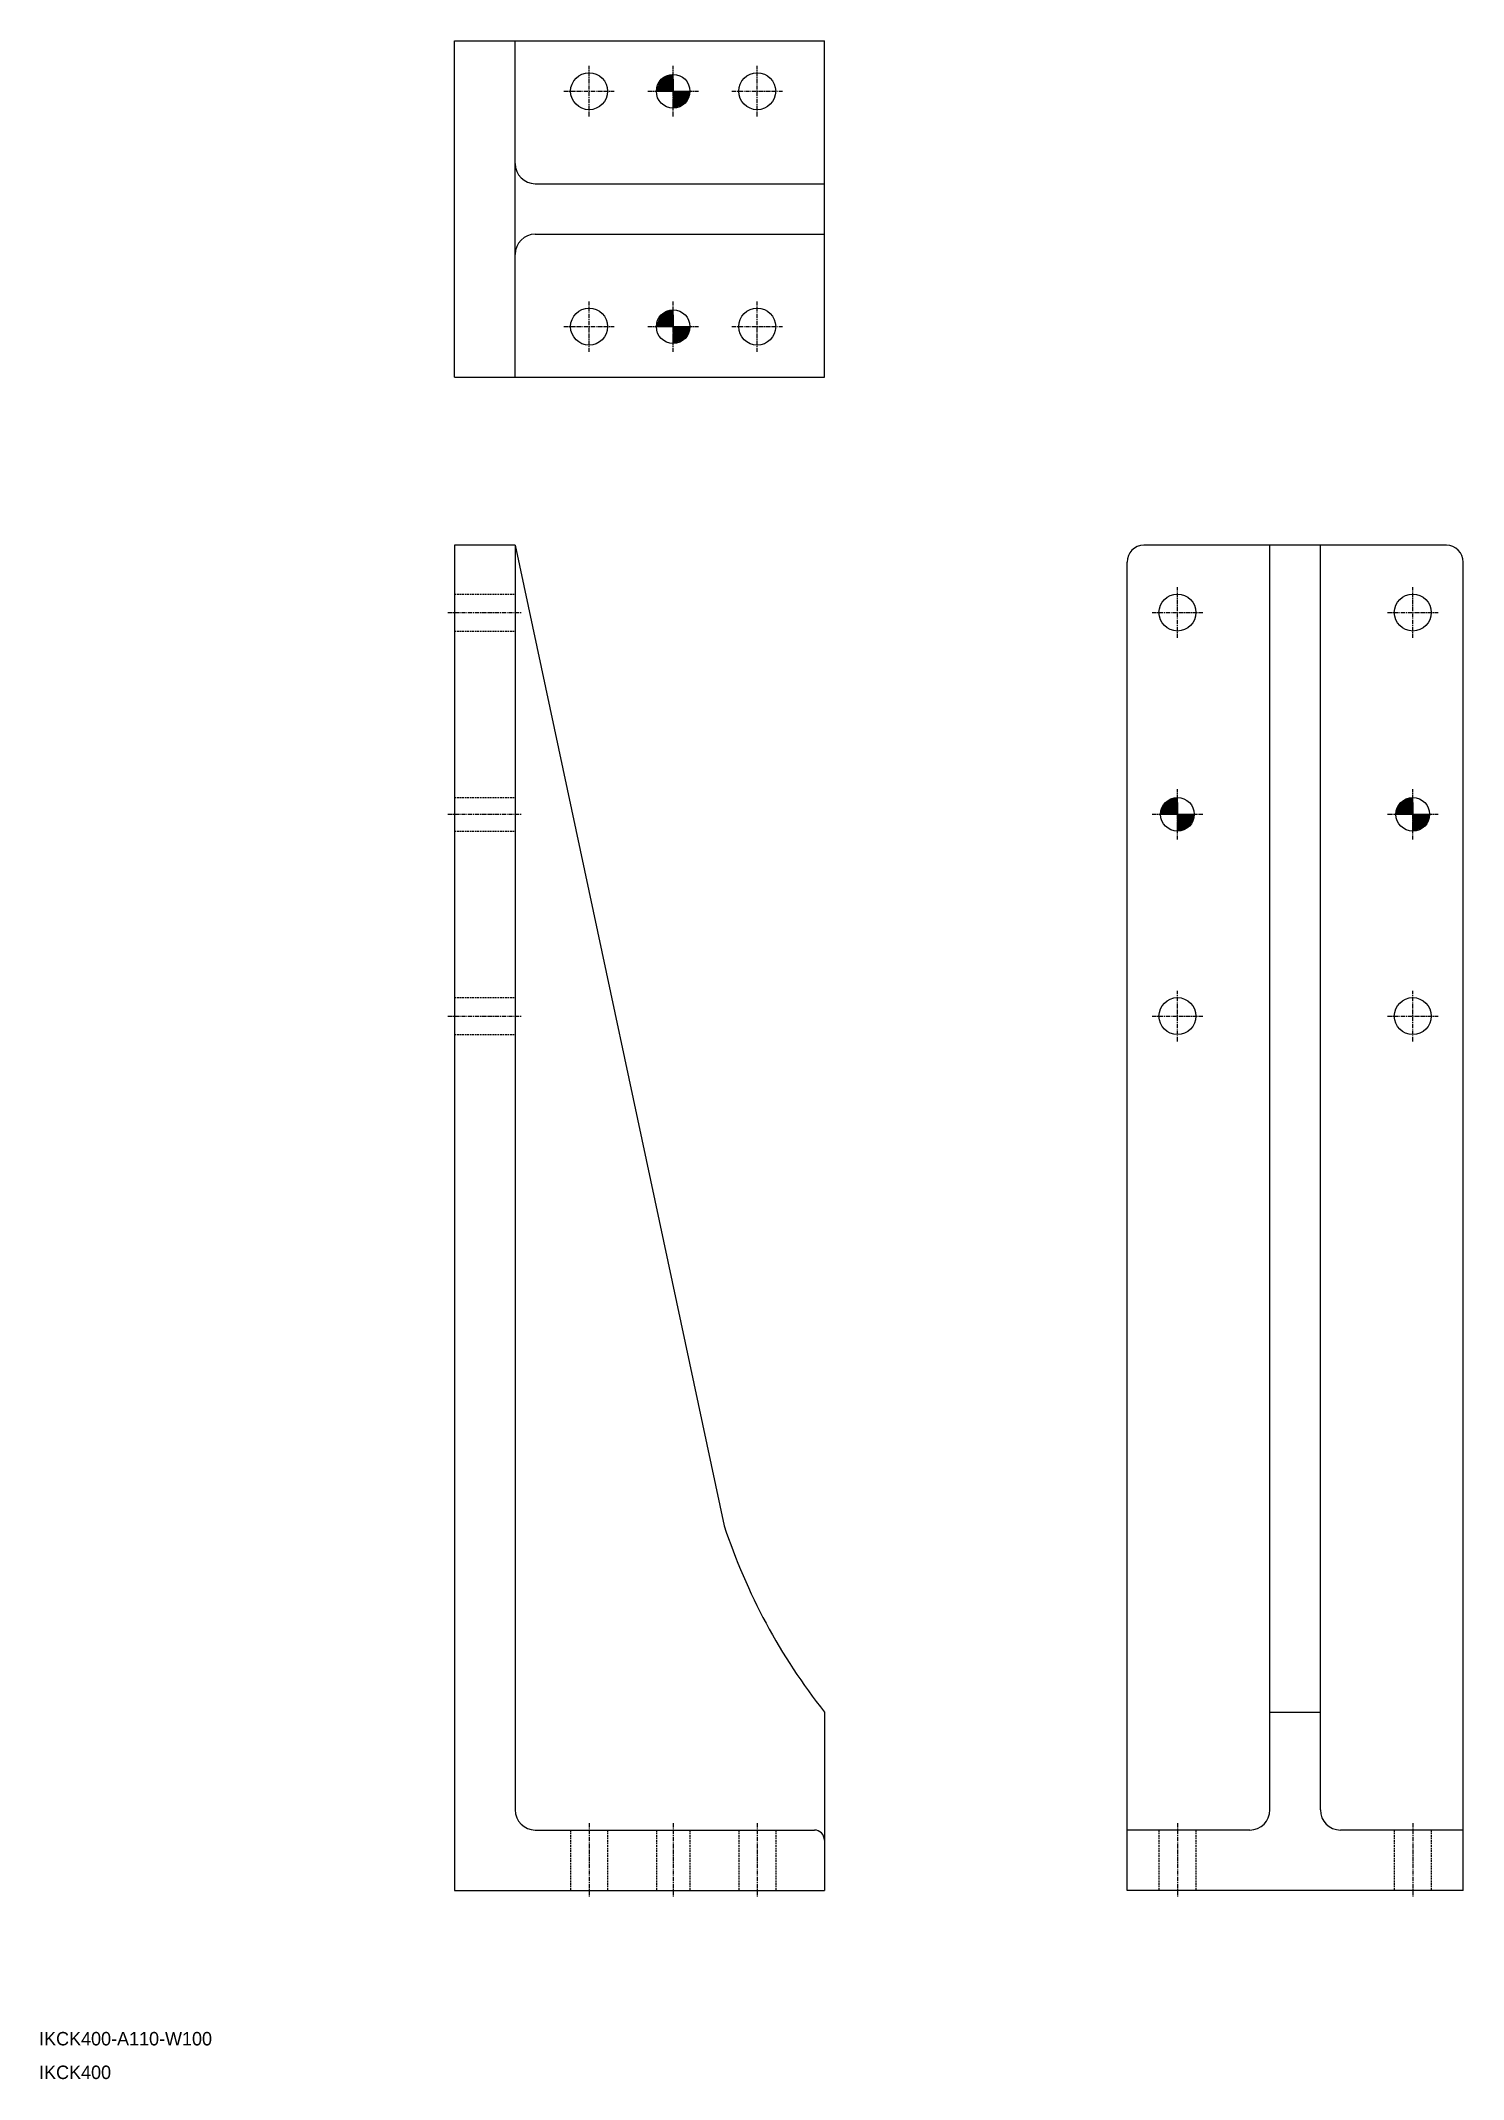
# Model space of a CAD drawing. Extents: x 10 to 434, y 10 to 616.
import ezdxf

# ---------------------------------------------------------------- set-up
doc = ezdxf.new("R2010")
doc.units = 0
doc.linetypes.add('CENTER', pattern=[2, 1.25, -0.25, 0.25, -0.25])
doc.linetypes.add('DASHED', pattern=[0.75, 0.5, -0.25])
doc.layers.get('0').update_dxf_attribs({"linetype": 'CONTINUOUS'})
doc.layers.add('CENTER', color=1, linetype='CENTER')

# ---------------------------------------------------------------- blocks, each defined once
blk = doc.blocks.new('*U14')
at = {"color": 7, "linetype": 'CONTINUOUS'}
for p, q in [((345.06, 389.58), (343.59, 386.04)), ((348.59, 391.04), (345.06, 389.58)), ((348.59, 389.58), (348.59, 391.04)), ((348.59, 389.58), (348.59, 386.04)), ((343.59, 386.04), (348.59, 386.04)), ((348.59, 386.04), (353.59, 386.04)), ((348.59, 386.04), (348.59, 382.51)), ((352.13, 382.51), (348.59, 381.04)), ((348.59, 381.04), (348.59, 382.51)), ((353.59, 386.04), (352.13, 382.51))]:
    blk.add_line(p, q, dxfattribs=at)
for points in [[(345.06, 389.58), (343.59, 386.04), (348.59, 386.04)], [(348.59, 391.04), (345.06, 389.58), (348.59, 389.58)], [(343.59, 386.04), (343.59, 386.04), (348.59, 386.04)], [(348.59, 386.04), (348.59, 386.04), (353.59, 386.04)], [(348.59, 386.04), (348.59, 382.51), (352.13, 382.51)]]:
    blk.add_solid(points, dxfattribs=at)
at = {"color": 7, "linetype": 'CONTINUOUS', "extrusion": (0, 0, -1)}
for points in [[(-345.06, 389.58), (-348.59, 389.58), (-348.59, 386.04)], [(-348.59, 386.04), (-353.59, 386.04), (-352.13, 382.51)], [(-348.59, 382.51), (-352.13, 382.51), (-348.59, 381.04)]]:
    blk.add_solid(points, dxfattribs=at)
blk = doc.blocks.new('*U15')
at = {"color": 7, "linetype": 'CONTINUOUS'}
for p, q in [((415.06, 389.58), (413.59, 386.04)), ((418.59, 391.04), (415.06, 389.58)), ((418.59, 389.58), (418.59, 391.04)), ((418.59, 389.58), (418.59, 386.04)), ((413.59, 386.04), (418.59, 386.04)), ((418.59, 386.04), (423.59, 386.04)), ((418.59, 386.04), (418.59, 382.51)), ((422.13, 382.51), (418.59, 381.04)), ((418.59, 381.04), (418.59, 382.51)), ((423.59, 386.04), (422.13, 382.51))]:
    blk.add_line(p, q, dxfattribs=at)
for points in [[(415.06, 389.58), (413.59, 386.04), (418.59, 386.04)], [(418.59, 391.04), (415.06, 389.58), (418.59, 389.58)], [(413.59, 386.04), (413.59, 386.04), (418.59, 386.04)], [(418.59, 386.04), (418.59, 386.04), (423.59, 386.04)], [(418.59, 386.04), (418.59, 382.51), (422.13, 382.51)]]:
    blk.add_solid(points, dxfattribs=at)
at = {"color": 7, "linetype": 'CONTINUOUS', "extrusion": (0, 0, -1)}
for points in [[(-415.06, 389.58), (-418.59, 389.58), (-418.59, 386.04)], [(-418.59, 386.04), (-423.59, 386.04), (-422.13, 382.51)], [(-418.59, 382.51), (-422.13, 382.51), (-418.59, 381.04)]]:
    blk.add_solid(points, dxfattribs=at)
blk = doc.blocks.new('*U16')
at = {"color": 7, "linetype": 'CONTINUOUS'}
for p, q in [((195.06, 534.58), (193.59, 531.04)), ((198.59, 536.04), (195.06, 534.58)), ((198.59, 534.58), (198.59, 536.04)), ((198.59, 534.58), (198.59, 531.04)), ((193.59, 531.04), (198.59, 531.04)), ((198.59, 531.04), (203.59, 531.04)), ((198.59, 531.04), (198.59, 527.51)), ((202.13, 527.51), (198.59, 526.04)), ((198.59, 526.04), (198.59, 527.51)), ((203.59, 531.04), (202.13, 527.51))]:
    blk.add_line(p, q, dxfattribs=at)
for points in [[(195.06, 534.58), (193.59, 531.04), (198.59, 531.04)], [(198.59, 536.04), (195.06, 534.58), (198.59, 534.58)], [(193.59, 531.04), (193.59, 531.04), (198.59, 531.04)], [(198.59, 531.04), (198.59, 531.04), (203.59, 531.04)], [(198.59, 531.04), (198.59, 527.51), (202.13, 527.51)]]:
    blk.add_solid(points, dxfattribs=at)
at = {"color": 7, "linetype": 'CONTINUOUS', "extrusion": (0, 0, -1)}
for points in [[(-195.06, 534.58), (-198.59, 534.58), (-198.59, 531.04)], [(-198.59, 531.04), (-203.59, 531.04), (-202.13, 527.51)], [(-198.59, 527.51), (-202.13, 527.51), (-198.59, 526.04)]]:
    blk.add_solid(points, dxfattribs=at)
blk = doc.blocks.new('*U17')
at = {"color": 7, "linetype": 'CONTINUOUS'}
for p, q in [((195.06, 604.58), (193.59, 601.04)), ((193.59, 601.04), (198.59, 601.04)), ((198.59, 606.04), (195.06, 604.58)), ((198.59, 604.58), (198.59, 606.04)), ((198.59, 604.58), (198.59, 601.04)), ((198.59, 601.04), (203.59, 601.04)), ((198.59, 601.04), (198.59, 597.51)), ((203.59, 601.04), (202.13, 597.51)), ((202.13, 597.51), (198.59, 596.04)), ((198.59, 596.04), (198.59, 597.51))]:
    blk.add_line(p, q, dxfattribs=at)
for points in [[(195.06, 604.58), (193.59, 601.04), (198.59, 601.04)], [(193.59, 601.04), (193.59, 601.04), (198.59, 601.04)], [(198.59, 606.04), (195.06, 604.58), (198.59, 604.58)], [(198.59, 601.04), (198.59, 601.04), (203.59, 601.04)], [(198.59, 601.04), (198.59, 597.51), (202.13, 597.51)]]:
    blk.add_solid(points, dxfattribs=at)
at = {"color": 7, "linetype": 'CONTINUOUS', "extrusion": (0, 0, -1)}
for points in [[(-195.06, 604.58), (-198.59, 604.58), (-198.59, 601.04)], [(-198.59, 601.04), (-203.59, 601.04), (-202.13, 597.51)], [(-198.59, 597.51), (-202.13, 597.51), (-198.59, 596.04)]]:
    blk.add_solid(points, dxfattribs=at)

msp = doc.modelspace()

# ---------------------------------------------------------------- linework, layer by layer
at = {"color": 7, "linetype": 'CONTINUOUS'}
for p, q in [((133.59, 616.04), (243.59, 616.04)), ((133.59, 516.04), (133.59, 616.04)), ((151.59, 516.04), (151.59, 616.04)), ((243.59, 516.04), (243.59, 616.04)), ((157.59, 573.54), (243.59, 573.54)), ((157.59, 558.54), (243.59, 558.54)), ((133.59, 516.04), (243.59, 516.04)), ((133.59, 466.04), (133.59, 66.04)), ((151.59, 466.04), (133.59, 466.04)), ((151.59, 466.04), (213.76, 174.51)), ((151.59, 466.04), (151.59, 90.04)), ((333.59, 66.04), (333.59, 461.04)), ((428.59, 466.04), (338.59, 466.04)), ((376.09, 90.04), (376.09, 466.04)), ((391.09, 90.04), (391.09, 466.04)), ((433.59, 66.04), (433.59, 461.04)), ((243.59, 119.13), (243.59, 66.04)), ((376.09, 119.13), (391.09, 119.13)), ((157.59, 84.04), (240.59, 84.04)), ((243.59, 81.04), (243.59, 66.04)), ((370.09, 84.04), (333.59, 84.04)), ((433.59, 84.04), (397.09, 84.04)), ((133.59, 66.04), (243.59, 66.04)), ((433.59, 66.04), (333.59, 66.04)), ((408.59, 66.04), (408.59, 66.04))]:
    msp.add_line(p, q, dxfattribs=at)
at = {"color": 3, "linetype": 'DASHED'}
for p, q in [((133.59, 451.54), (151.59, 451.54)), ((133.59, 440.54), (151.59, 440.54)), ((133.59, 391.04), (151.59, 391.04)), ((133.59, 381.04), (151.59, 381.04)), ((133.59, 331.54), (151.59, 331.54)), ((133.59, 320.54), (151.59, 320.54)), ((168.09, 84.04), (168.09, 66.04)), ((179.09, 84.04), (179.09, 66.04)), ((193.59, 84.04), (193.59, 66.04)), ((203.59, 84.04), (203.59, 66.04)), ((218.09, 84.04), (218.09, 66.04)), ((229.09, 84.04), (229.09, 66.04)), ((343.09, 84.04), (343.09, 66.04)), ((354.09, 84.04), (354.09, 66.04)), ((413.09, 84.04), (413.09, 66.04)), ((424.09, 84.04), (424.09, 66.04))]:
    msp.add_line(p, q, dxfattribs=at)
at = {"color": 7, "linetype": 'CONTINUOUS'}
for centre, radius in [((173.59, 601.04), 5.5), ((223.59, 601.04), 5.5), ((198.59, 601.04), 5), ((173.59, 531.04), 5.5), ((198.59, 531.04), 5), ((223.59, 531.04), 5.5), ((348.59, 446.04), 5.5), ((418.59, 446.04), 5.5), ((348.59, 386.04), 5), ((418.59, 386.04), 5), ((348.59, 326.04), 5.5), ((418.59, 326.04), 5.5)]:
    msp.add_circle(centre, radius, dxfattribs=at)
for centre, radius, start, end in [((157.59, 579.54), 6, 180, 270), ((157.59, 552.54), 6, 90, 180), ((338.59, 461.04), 5, 90, 180), ((428.59, 461.04), 5, 0, 90), ((384.71, 230.87), 180, 198.24993, 218.37399), ((157.59, 90.04), 6, 180, 270), ((370.09, 90.04), 6, 270, 0), ((397.09, 90.04), 6, 180, 270), ((240.59, 81.04), 3, 0, 90)]:
    msp.add_arc(centre, radius, start, end, dxfattribs=at)
at = {"layer": 'CENTER', "color": 1, "linetype": 'CENTER'}
for p, q in [((173.59, 593.54), (173.59, 608.54)), ((198.59, 593.54), (198.59, 608.54)), ((223.59, 593.54), (223.59, 608.54)), ((166.09, 601.04), (181.09, 601.04)), ((191.09, 601.04), (206.09, 601.04)), ((216.09, 601.04), (231.09, 601.04)), ((173.59, 523.54), (173.59, 538.54)), ((198.59, 523.54), (198.59, 538.54)), ((223.59, 523.54), (223.59, 538.54)), ((166.09, 531.04), (181.09, 531.04)), ((191.09, 531.04), (206.09, 531.04)), ((216.09, 531.04), (231.09, 531.04)), ((348.59, 438.54), (348.59, 453.54)), ((418.59, 438.54), (418.59, 453.54)), ((131.59, 446.04), (153.59, 446.04)), ((341.09, 446.04), (356.09, 446.04)), ((411.09, 446.04), (426.09, 446.04)), ((348.59, 378.54), (348.59, 393.54)), ((418.59, 378.54), (418.59, 393.54)), ((131.59, 386.04), (153.59, 386.04)), ((341.09, 386.04), (356.09, 386.04)), ((411.09, 386.04), (426.09, 386.04)), ((348.59, 318.54), (348.59, 333.54)), ((418.59, 318.54), (418.59, 333.54)), ((131.59, 326.04), (153.59, 326.04)), ((341.09, 326.04), (356.09, 326.04)), ((411.09, 326.04), (426.09, 326.04)), ((173.59, 86.04), (173.59, 64.04)), ((198.59, 86.04), (198.59, 64.04)), ((223.59, 86.04), (223.59, 64.04)), ((348.59, 86.04), (348.59, 64.04)), ((418.59, 86.04), (418.59, 64.04))]:
    msp.add_line(p, q, dxfattribs=at)

# ---------------------------------------------------------------- block references
at = {"color": 7, "linetype": 'CONTINUOUS'}
for name in ['*U17', '*U16', '*U14', '*U15']:
    msp.add_blockref(name, (0, 0), dxfattribs=at)

# ---------------------------------------------------------------- texts
for s, p in [('IKCK400-A110-W100', (10, 20)), ('IKCK400', (10, 10))]:
    msp.add_text(s, height=4, dxfattribs=at).set_placement(p)

doc.saveas('drawing.dxf')
